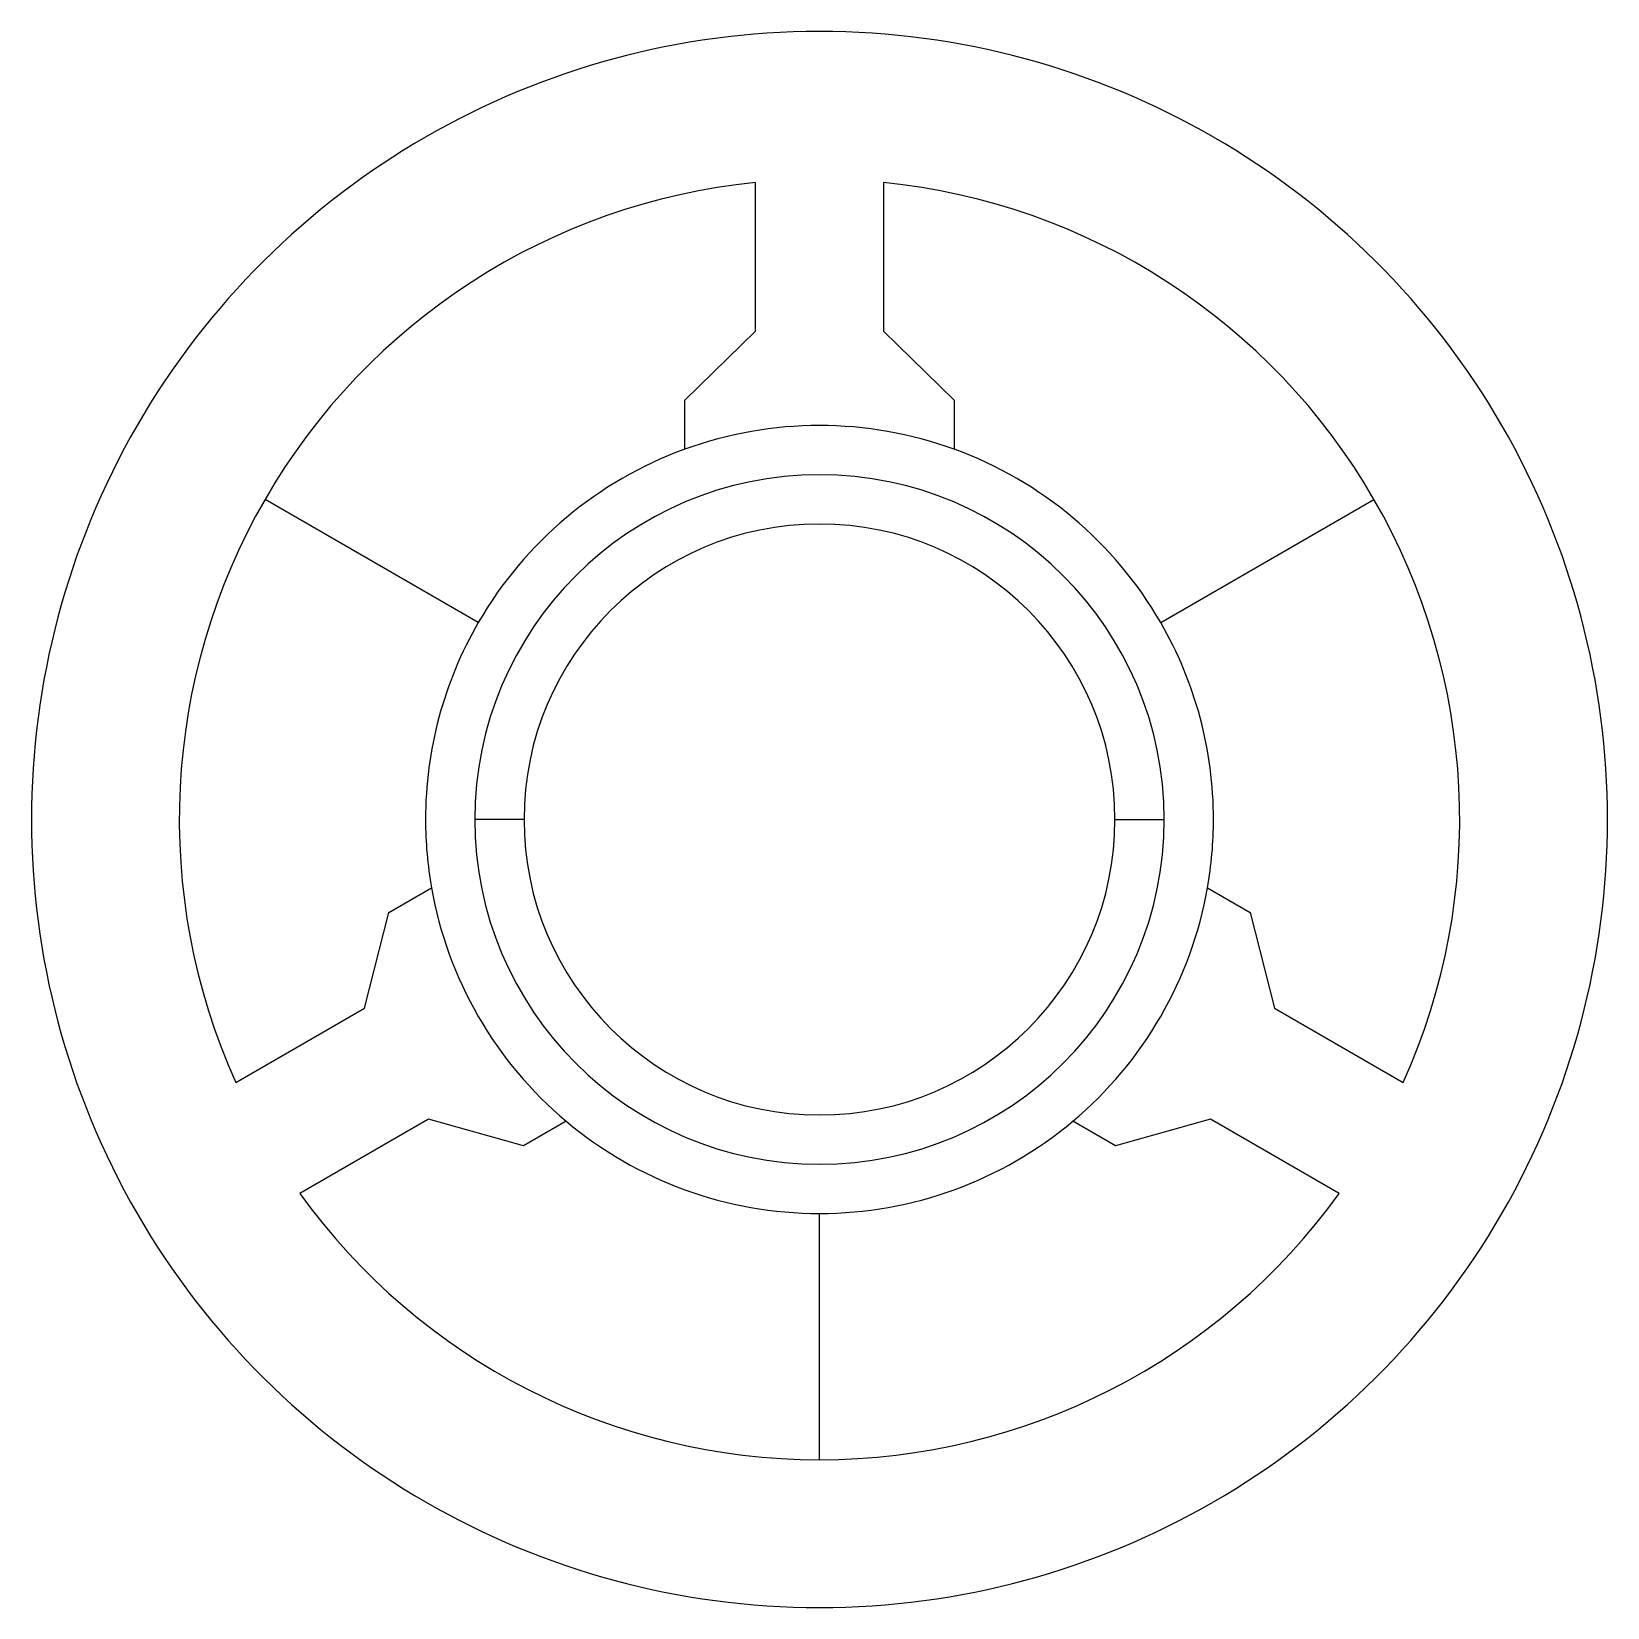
# Model space of a CAD drawing. Extents: x -80 to 80, y -80 to 80.
import ezdxf

# ---------------------------------------------------------------- set-up
doc = ezdxf.new("R2010")
doc.units = 0
doc.layers.add('default', color=7, linetype='CONTINUOUS')
doc.layers.add('layer1', color=7, linetype='CONTINUOUS')

msp = doc.modelspace()

# ---------------------------------------------------------------- linework, layer by layer
at = {"layer": 'default'}
for p, q in [((-6.5, 49.5757), (-6.5, 64.674183)), ((6.5, 64.674183), (6.5, 49.5757)), ((-13.680806, 42.587705), (-6.5, 49.5757)), ((6.5, 49.5757), (13.680806, 42.587705)), ((-13.680806, 37.587705), (-13.680806, 42.587705)), ((13.680806, 42.587705), (13.680806, 37.587705)), ((-34.641016, 20), (-56.291651, 32.5)), ((34.641016, 20), (56.291651, 32.5)), ((-43.722437, -9.445927), (-39.39231, -6.945927)), ((39.39231, -6.945927), (43.722437, -9.445927)), ((-46.183815, -19.158685), (-43.722437, -9.445927)), ((43.722437, -9.445927), (46.183815, -19.158685)), ((-59.259486, -26.707927), (-46.183815, -19.158685)), ((46.183815, -19.158685), (59.259486, -26.707927)), ((-39.683815, -30.417015), (-52.759486, -37.966257)), ((-30.041631, -33.141778), (-39.683815, -30.417015)), ((-25.711504, -30.641778), (-30.041631, -33.141778)), ((30.041631, -33.141778), (25.711504, -30.641778)), ((39.683815, -30.417015), (30.041631, -33.141778)), ((52.759486, -37.966257), (39.683815, -30.417015)), ((0, -65), (0, -40))]:
    msp.add_line(p, q, dxfattribs=at)
for centre, radius, start, end in [((0, 0), 80, 30, 150), ((-0.000001, 0.000001), 64.999999, 95.73917, 150), ((0.000001, 0.000001), 64.999999, 30, 84.26083), ((0, -0.000001), 40.000001, 70, 110), ((0, 0), 80, 150, 270), ((0, 0), 80, 270, 30), ((0.000001, 0), 40.000001, 110.000001, 150), ((-0.000001, 0), 40.000001, 30, 69.999999), ((0, -0.000001), 65, 149.999999, 204.260829), ((0, -0.000001), 65, 335.739171, 30.000001), ((0, 0), 40, 149.999999, 179.999999), ((0, 0), 40, 0, 30), ((0.000001, 0.000001), 40.000001, 180.000001, 190.000001), ((0.000001, 0.000001), 39.999999, 349.999999, 359.999999), ((0, 0), 40, 189.999999, 209.999999), ((0.000002, -0.000001), 39.999998, 330, 350.000001), ((0.000001, 0.000001), 40.000001, 210, 230), ((0.000001, 0), 39.999999, 309.999999, 330), ((0, 0), 40, 230.000001, 270), ((0, 0), 40, 270, 309.999999), ((0, 0.000001), 65.000001, 215.739171, 270), ((0, 0.000001), 65.000001, 270, 324.260829)]:
    msp.add_arc(centre, radius, start, end, dxfattribs=at)
at = {"layer": 'layer1'}
for p, q in [((-30, 0), (-35, 0)), ((30, 0), (35, 0))]:
    msp.add_line(p, q, dxfattribs=at)
for radius, start, end in [(35, 0, 180), (30, 0, 180), (35, 180, 0), (30, 180, 0)]:
    msp.add_arc((0, 0), radius, start, end, dxfattribs=at)

doc.saveas('drawing.dxf')
